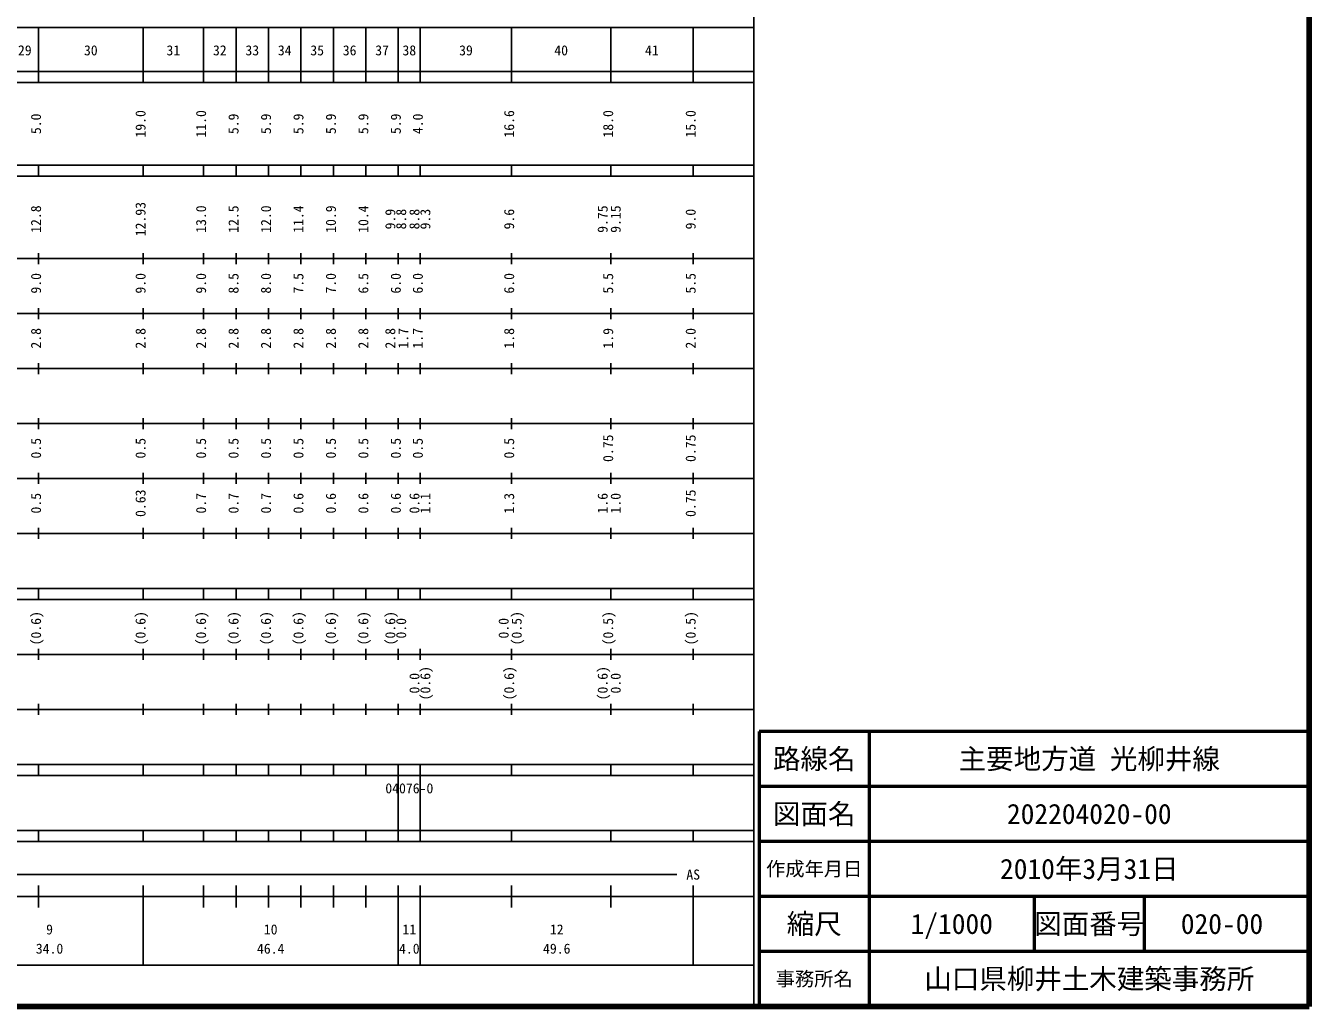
# Model space of a CAD drawing. Units: millimetres on the paper, enlarged 1000 times. Extents: x 40000 to 680000, y 20000 to 380000.
# Drawn here: x 446660 to 680000, y 20000 to 198357 of the extents above; entities that cross this region are included whole.
import ezdxf
from ezdxf.enums import TextEntityAlignment as Align

# ---------------------------------------------------------------- set-up
doc = ezdxf.new("R2010")
doc.units = ezdxf.units.MM
doc.header["$LTSCALE"] = 1000
for name, color, linetype, lineweight in [('M-TTL', 2, 'Continuous', 140), ('M-TTL-BAND', 7, 'Continuous', 25), ('M-TTL-FRAM', 2, 'Continuous', 50), ('M-TTL-LINE', 7, 'Continuous', 50)]:
    doc.layers.add(name, color=color, linetype=linetype, lineweight=lineweight)
doc.layers.add('M-TTL-TXT', color=7, linetype='Continuous')
doc.styles.add('ＭＳ ゴシック', font='')
doc.styles.get('ＭＳ ゴシック').set_extended_font_data('MS Gothic')

msp = doc.modelspace()

# ---------------------------------------------------------------- linework, layer by layer
at = {"layer": 'M-TTL'}
for p, q in [((680000, 20000), (680000, 380000)), ((40000, 20000), (680000, 20000))]:
    msp.add_line(p, q, dxfattribs=at)
at = {"layer": 'M-TTL-BAND'}
for p, q in [((579000, 20000), (579000, 370000)), ((68000, 198000), (579000, 198000)), ((449000, 188000), (449000, 198000)), ((468000, 188000), (468000, 198000)), ((479000, 188000), (479000, 198000)), ((484900, 188000), (484900, 198000)), ((490800, 188000), (490800, 198000)), ((496700, 188000), (496700, 198000)), ((502600, 188000), (502600, 198000)), ((508500, 188000), (508500, 198000)), ((514400, 188000), (514400, 198000)), ((518400, 188000), (518400, 198000)), ((535000, 188000), (535000, 198000)), ((553000, 188000), (553000, 198000)), ((568000, 188000), (568000, 198000)), ((40000, 190000), (579000, 190000)), ((40000, 188000), (579000, 188000)), ((40000, 173000), (579000, 173000)), ((449000, 171000), (449000, 173000)), ((468000, 171000), (468000, 173000)), ((479000, 171000), (479000, 173000)), ((484900, 171000), (484900, 173000)), ((490800, 171000), (490800, 173000)), ((496700, 171000), (496700, 173000)), ((502600, 171000), (502600, 173000)), ((508500, 171000), (508500, 173000)), ((514400, 171000), (514400, 173000)), ((518400, 171000), (518400, 173000)), ((535000, 171000), (535000, 173000)), ((553000, 171000), (553000, 173000)), ((568000, 171000), (568000, 173000)), ((40000, 171000), (579000, 171000)), ((449000, 155000), (449000, 157000)), ((468000, 155000), (468000, 157000)), ((479000, 155000), (479000, 157000)), ((484900, 155000), (484900, 157000)), ((490800, 155000), (490800, 157000)), ((496700, 155000), (496700, 157000)), ((502600, 155000), (502600, 157000)), ((508500, 155000), (508500, 157000)), ((514400, 155000), (514400, 157000)), ((518400, 155000), (518400, 157000)), ((535000, 155000), (535000, 157000)), ((553000, 155000), (553000, 157000)), ((568000, 155000), (568000, 157000)), ((40000, 156000), (579000, 156000)), ((46000, 146000), (579000, 146000)), ((449000, 145000), (449000, 147000)), ((468000, 145000), (468000, 147000)), ((479000, 145000), (479000, 147000)), ((484900, 145000), (484900, 147000)), ((490800, 145000), (490800, 147000)), ((496700, 145000), (496700, 147000)), ((502600, 145000), (502600, 147000)), ((508500, 145000), (508500, 147000)), ((514400, 145000), (514400, 147000)), ((518400, 145000), (518400, 147000)), ((535000, 145000), (535000, 147000)), ((553000, 145000), (553000, 147000)), ((568000, 145000), (568000, 147000)), ((52000, 136000), (579000, 136000)), ((449000, 135000), (449000, 137000)), ((468000, 135000), (468000, 137000)), ((479000, 135000), (479000, 137000)), ((484900, 135000), (484900, 137000)), ((490800, 135000), (490800, 137000)), ((496700, 135000), (496700, 137000)), ((502600, 135000), (502600, 137000)), ((508500, 135000), (508500, 137000)), ((514400, 135000), (514400, 137000)), ((518400, 135000), (518400, 137000)), ((535000, 135000), (535000, 137000)), ((553000, 135000), (553000, 137000)), ((568000, 135000), (568000, 137000)), ((449000, 125000), (449000, 127000)), ((468000, 125000), (468000, 127000)), ((479000, 125000), (479000, 127000)), ((484900, 125000), (484900, 127000)), ((490800, 125000), (490800, 127000)), ((496700, 125000), (496700, 127000)), ((502600, 125000), (502600, 127000)), ((508500, 125000), (508500, 127000)), ((514400, 125000), (514400, 127000)), ((518400, 125000), (518400, 127000)), ((535000, 125000), (535000, 127000)), ((553000, 125000), (553000, 127000)), ((568000, 125000), (568000, 127000)), ((46000, 126000), (579000, 126000)), ((449000, 115000), (449000, 117000)), ((468000, 115000), (468000, 117000)), ((479000, 115000), (479000, 117000)), ((484900, 115000), (484900, 117000)), ((490800, 115000), (490800, 117000)), ((496700, 115000), (496700, 117000)), ((502600, 115000), (502600, 117000)), ((508500, 115000), (508500, 117000)), ((514400, 115000), (514400, 117000)), ((518400, 115000), (518400, 117000)), ((535000, 115000), (535000, 117000)), ((553000, 115000), (553000, 117000)), ((568000, 115000), (568000, 117000)), ((52000, 116000), (579000, 116000)), ((46000, 106000), (579000, 106000)), ((449000, 105000), (449000, 107000)), ((468000, 105000), (468000, 107000)), ((479000, 105000), (479000, 107000)), ((484900, 105000), (484900, 107000)), ((490800, 105000), (490800, 107000)), ((496700, 105000), (496700, 107000)), ((502600, 105000), (502600, 107000)), ((508500, 105000), (508500, 107000)), ((514400, 105000), (514400, 107000)), ((518400, 105000), (518400, 107000)), ((535000, 105000), (535000, 107000)), ((553000, 105000), (553000, 107000)), ((568000, 105000), (568000, 107000)), ((40000, 96000), (579000, 96000)), ((449000, 94000), (449000, 96000)), ((468000, 94000), (468000, 96000)), ((479000, 94000), (479000, 96000)), ((484900, 94000), (484900, 96000)), ((490800, 94000), (490800, 96000)), ((496700, 94000), (496700, 96000)), ((502600, 94000), (502600, 96000)), ((508500, 94000), (508500, 96000)), ((514400, 94000), (514400, 96000)), ((518400, 94000), (518400, 96000)), ((535000, 94000), (535000, 96000)), ((553000, 94000), (553000, 96000)), ((568000, 94000), (568000, 96000)), ((40000, 94000), (579000, 94000)), ((449000, 83000), (449000, 85000)), ((468000, 83000), (468000, 85000)), ((479000, 83000), (479000, 85000)), ((484900, 83000), (484900, 85000)), ((490800, 83000), (490800, 85000)), ((496700, 83000), (496700, 85000)), ((502600, 83000), (502600, 85000)), ((508500, 83000), (508500, 85000)), ((514400, 83000), (514400, 85000)), ((518400, 83000), (518400, 85000)), ((535000, 83000), (535000, 85000)), ((553000, 83000), (553000, 85000)), ((568000, 83000), (568000, 85000)), ((49000, 84000), (579000, 84000)), ((449000, 73000), (449000, 75000)), ((468000, 73000), (468000, 75000)), ((479000, 73000), (479000, 75000)), ((484900, 73000), (484900, 75000)), ((490800, 73000), (490800, 75000)), ((496700, 73000), (496700, 75000)), ((502600, 73000), (502600, 75000)), ((508500, 73000), (508500, 75000)), ((514400, 73000), (514400, 75000)), ((518400, 73000), (518400, 75000)), ((535000, 73000), (535000, 75000)), ((553000, 73000), (553000, 75000)), ((568000, 73000), (568000, 75000)), ((40000, 74000), (579000, 74000)), ((40000, 64000), (579000, 64000)), ((449000, 62000), (449000, 64000)), ((468000, 62000), (468000, 64000)), ((479000, 62000), (479000, 64000)), ((484900, 62000), (484900, 64000)), ((490800, 62000), (490800, 64000)), ((496700, 62000), (496700, 64000)), ((502600, 62000), (502600, 64000)), ((508500, 62000), (508500, 64000)), ((514400, 62000), (514400, 64000)), ((518400, 62000), (518400, 64000)), ((535000, 62000), (535000, 64000)), ((553000, 62000), (553000, 64000)), ((568000, 62000), (568000, 64000)), ((40000, 62000), (579000, 62000)), ((514400, 52000), (514400, 62000)), ((518400, 52000), (518400, 62000)), ((40000, 52000), (579000, 52000)), ((449000, 50000), (449000, 52000)), ((468000, 50000), (468000, 52000)), ((479000, 50000), (479000, 52000)), ((484900, 50000), (484900, 52000)), ((490800, 50000), (490800, 52000)), ((496700, 50000), (496700, 52000)), ((502600, 50000), (502600, 52000)), ((508500, 50000), (508500, 52000)), ((514400, 50000), (514400, 52000)), ((518400, 50000), (518400, 52000)), ((535000, 50000), (535000, 52000)), ((553000, 50000), (553000, 52000)), ((568000, 50000), (568000, 52000)), ((40000, 50000), (579000, 50000)), ((71000, 44000), (565000, 44000)), ((40000, 40000), (579000, 40000)), ((449000, 38000), (449000, 42000)), ((468000, 27500), (468000, 42000)), ((479000, 38000), (479000, 42000)), ((484900, 38000), (484900, 42000)), ((490800, 38000), (490800, 42000)), ((496700, 38000), (496700, 42000)), ((502600, 38000), (502600, 42000)), ((508500, 38000), (508500, 42000)), ((514400, 27500), (514400, 42000)), ((518400, 27500), (518400, 42000)), ((535000, 38000), (535000, 42000)), ((553000, 38000), (553000, 42000)), ((568000, 27500), (568000, 42000)), ((68000, 27500), (579000, 27500))]:
    msp.add_line(p, q, dxfattribs=at)
at = {"layer": 'M-TTL-FRAM'}
for p, q in [((680000, 70000), (580000, 70000)), ((580000, 70000), (580000, 20000))]:
    msp.add_line(p, q, dxfattribs=at)
at = {"layer": 'M-TTL-LINE'}
for p, q in [((600000, 70000), (600000, 20000)), ((680000, 60000), (580000, 60000)), ((680000, 50000), (580000, 50000)), ((680000, 40000), (580000, 40000)), ((630000, 40000), (630000, 30000)), ((650000, 40000), (650000, 30000)), ((680000, 30000), (580000, 30000))]:
    msp.add_line(p, q, dxfattribs=at)

# ---------------------------------------------------------------- texts
at = {"layer": 'M-TTL-BAND', "style": 'ＭＳ ゴシック'}
for s, p in [('29', (446500, 192405)), ('30', (458500, 192405)), ('31', (473500, 192405)), ('32', (481950, 192405)), ('33', (487850, 192405)), ('34', (493750, 192405)), ('35', (499650, 192405)), ('36', (505550, 192405)), ('37', (511450, 192405)), ('38', (516400, 192405)), ('39', (526700, 192405)), ('40', (544000, 192405)), ('41', (560500, 192405)), ('AS', (568000, 42500)), ('9', (451000, 32523)), ('10', (491200, 32523)), ('11', (516400, 32523)), ('12', (543200, 32523)), ('34.0', (451000, 29033)), ('46.4', (491200, 29033)), ('4.0', (516400, 29033)), ('49.6', (543200, 29033))]:
    msp.add_text(s, height=1833, dxfattribs=at).set_placement(p, align=Align.BOTTOM_CENTER)
for s, p in [('5.0', (450000, 180500)), ('19.0', (469000, 180500)), ('11.0', (480000, 180500)), ('5.9', (485900, 180500)), ('5.9', (491800, 180500)), ('5.9', (497700, 180500)), ('5.9', (503600, 180500)), ('5.9', (509500, 180500)), ('5.9', (515400, 180500)), ('4.0', (519400, 180500)), ('16.6', (536000, 180500)), ('18.0', (554000, 180500)), ('15.0', (569000, 180500)), ('12.93', (469000, 163174)), ('12.8', (450000, 163174)), ('13.0', (480000, 163174)), ('12.5', (485900, 163174)), ('12.0', (491800, 163174)), ('11.4', (497700, 163174)), ('10.9', (503600, 163174)), ('10.4', (509500, 163174)), ('9.9', (514400, 163174)), ('8.8', (516373, 163174)), ('8.8', (518788, 163174)), ('9.3', (520770, 163174)), ('9.6', (536000, 163174)), ('9.75', (553000, 163174)), ('9.15', (555370, 163174)), ('9.0', (569000, 163174)), ('9.0', (450000, 151500)), ('9.0', (469000, 151500)), ('9.0', (480000, 151500)), ('8.5', (485900, 151500)), ('8.0', (491800, 151500)), ('7.5', (497700, 151500)), ('7.0', (503600, 151500)), ('6.5', (509500, 151500)), ('6.0', (515400, 151500)), ('6.0', (519400, 151500)), ('6.0', (536000, 151500)), ('5.5', (554000, 151500)), ('5.5', (569000, 151500)), ('2.8', (450000, 141500)), ('2.8', (469000, 141500)), ('2.8', (480000, 141500)), ('2.8', (485900, 141500)), ('2.8', (491800, 141500)), ('2.8', (497700, 141500)), ('2.8', (503600, 141500)), ('2.8', (509500, 141500)), ('2.8', (514400, 141500)), ('1.7', (516770, 141500)), ('1.7', (519400, 141500)), ('1.8', (536000, 141500)), ('1.9', (554000, 141500)), ('2.0', (569000, 141500)), ('0.75', (554000, 121500)), ('0.75', (569000, 121500)), ('0.5', (450000, 121500)), ('0.5', (469000, 121500)), ('0.5', (480000, 121500)), ('0.5', (485900, 121500)), ('0.5', (491800, 121500)), ('0.5', (497700, 121500)), ('0.5', (503600, 121500)), ('0.5', (509500, 121500)), ('0.5', (515400, 121500)), ('0.5', (519400, 121500)), ('0.5', (536000, 121500)), ('0.5', (450000, 111500)), ('0.63', (469000, 111500)), ('0.7', (480000, 111500)), ('0.7', (485900, 111500)), ('0.7', (491800, 111500)), ('0.6', (497700, 111500)), ('0.6', (503600, 111500)), ('0.6', (509500, 111500)), ('0.6', (515400, 111500)), ('0.6', (518788, 111500)), ('1.1', (520770, 111500)), ('1.3', (536000, 111500)), ('1.6', (553000, 111500)), ('1.0', (555370, 111500)), ('0.75', (569000, 111500)), ('(0.6)', (450000, 88764)), ('(0.6)', (469000, 88764)), ('(0.6)', (480000, 88764)), ('(0.6)', (485900, 88764)), ('(0.6)', (491800, 88764)), ('(0.6)', (497700, 88764)), ('(0.6)', (503600, 88764)), ('(0.6)', (509500, 88764)), ('(0.6)', (514400, 88764)), ('(0.5)', (537370, 88764)), ('(0.5)', (554000, 88764)), ('(0.5)', (569000, 88764)), ('0.0', (516373, 88764)), ('0.0', (535000, 88764)), ('0.0', (518788, 78764)), ('(0.6)', (520770, 78764)), ('(0.6)', (536000, 78764)), ('(0.6)', (553000, 78764)), ('0.0', (555370, 78764))]:
    msp.add_text(s, height=1833, rotation=90, dxfattribs=at).set_placement(p, align=Align.BOTTOM_CENTER)
msp.add_text('04076-0', height=1833, dxfattribs=at).set_placement((516400, 59655), align=Align.MIDDLE_CENTER)
at = {"layer": 'M-TTL-TXT', "style": 'ＭＳ ゴシック'}
for s, height, p in [('路線名', 3666, (590000, 65000)), ('路線名', 3666, (590000, 65000)), ('主要地方道 光柳井線', 3666, (640000, 65000)), ('図面名', 3666, (590000, 55000)), ('図面名', 3666, (590000, 55000)), ('202204020-00', 3666, (640000, 55000)), ('作成年月日', 2566, (590000, 45000)), ('作成年月日', 2566, (590000, 45000)), ('2010年3月31日', 3666, (640000, 45000)), ('縮尺', 3666, (590000, 35000)), ('縮尺', 3666, (590000, 35000)), ('1/1000', 3666, (615000, 35000)), ('図面番号', 3666, (640000, 35000)), ('図面番号', 3666, (640000, 35000)), ('020-00', 3666, (664125, 35000)), ('事務所名', 2566, (590000, 25000)), ('事務所名', 2566, (590000, 25000)), ('山口県柳井土木建築事務所', 3666, (640000, 25000))]:
    msp.add_text(s, height=height, dxfattribs=at).set_placement(p, align=Align.MIDDLE_CENTER)

doc.saveas('drawing.dxf')
